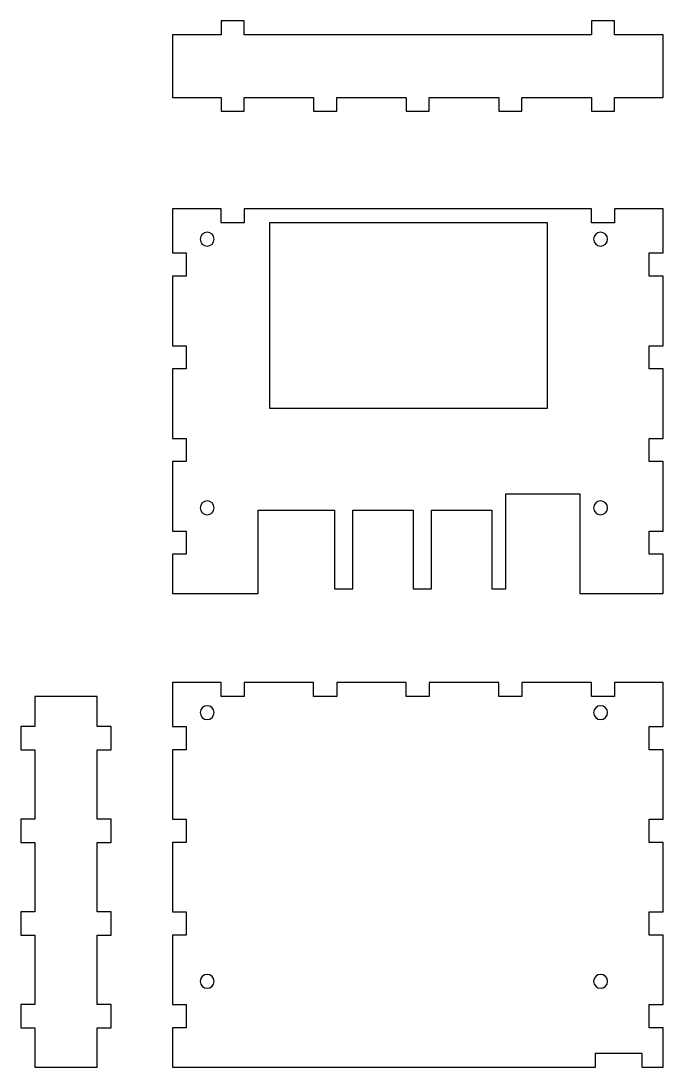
# Model space of a CAD drawing. Header units: centimetres. Extents: x -27.4 to 28.2, y -14.4 to 14.5.
# Drawn here: x -27.41 to -13.53, y -8.9 to 13.68 of the extents above; entities that cross this region are included whole.
import ezdxf

# ---------------------------------------------------------------- set-up
doc = ezdxf.new("R2010")
doc.units = ezdxf.units.CM
doc.header["$MEASUREMENT"] = 0
doc.layers.add('layer 1', color=7, linetype='Continuous')

msp = doc.modelspace()

# ---------------------------------------------------------------- linework, layer by layer
at = {"layer": 'layer 1', "color": 9}
for points, knots in [([(-24.13464, 13.37637), (-24.13464, 13.37637), (-23.08464, 13.37637), (-23.08464, 13.37637), (-23.08464, 13.37637), (-23.08464, 13.37637), (-23.08464, 13.67637), (-23.08464, 13.67637), (-23.08464, 13.67637), (-23.08464, 13.67637), (-22.58464, 13.67637), (-22.58464, 13.67637), (-22.58464, 13.67637), (-22.58464, 13.67637), (-22.58464, 13.37637), (-22.58464, 13.37637), (-22.58464, 13.37637), (-22.58464, 13.37637), (-15.08464, 13.37637), (-15.08464, 13.37637), (-15.08464, 13.37637), (-15.08464, 13.37637), (-15.08464, 13.67637), (-15.08464, 13.67637), (-15.08464, 13.67637), (-15.08464, 13.67637), (-14.58464, 13.67637), (-14.58464, 13.67637), (-14.58464, 13.67637), (-14.58464, 13.67637), (-14.58464, 13.37637), (-14.58464, 13.37637), (-14.58464, 13.37637), (-14.58464, 13.37637), (-13.53464, 13.37637), (-13.53464, 13.37637), (-13.53464, 13.37637), (-13.53464, 13.37637), (-13.53464, 12.02637), (-13.53464, 12.02637), (-13.53464, 12.02637), (-13.53464, 12.02637), (-14.58464, 12.02637), (-14.58464, 12.02637), (-14.58464, 12.02637), (-14.58464, 12.02637), (-14.58464, 11.72637), (-14.58464, 11.72637), (-14.58464, 11.72637), (-14.58464, 11.72637), (-15.08464, 11.72637), (-15.08464, 11.72637), (-15.08464, 11.72637), (-15.08464, 11.72637), (-15.08464, 12.02637), (-15.08464, 12.02637), (-15.08464, 12.02637), (-15.08464, 12.02637), (-16.58464, 12.02637), (-16.58464, 12.02637), (-16.58464, 12.02637), (-16.58464, 12.02637), (-16.58464, 11.72637), (-16.58464, 11.72637), (-16.58464, 11.72637), (-16.58464, 11.72637), (-17.08464, 11.72637), (-17.08464, 11.72637), (-17.08464, 11.72637), (-17.08464, 11.72637), (-17.08464, 12.02637), (-17.08464, 12.02637), (-17.08464, 12.02637), (-17.08464, 12.02637), (-18.58464, 12.02637), (-18.58464, 12.02637), (-18.58464, 12.02637), (-18.58464, 12.02637), (-18.58464, 11.72637), (-18.58464, 11.72637), (-18.58464, 11.72637), (-18.58464, 11.72637), (-19.08464, 11.72637), (-19.08464, 11.72637), (-19.08464, 11.72637), (-19.08464, 11.72637), (-19.08464, 12.02637), (-19.08464, 12.02637), (-19.08464, 12.02637), (-19.08464, 12.02637), (-20.58464, 12.02637), (-20.58464, 12.02637), (-20.58464, 12.02637), (-20.58464, 12.02637), (-20.58464, 11.72637), (-20.58464, 11.72637), (-20.58464, 11.72637), (-20.58464, 11.72637), (-21.08464, 11.72637), (-21.08464, 11.72637), (-21.08464, 11.72637), (-21.08464, 11.72637), (-21.08464, 12.02637), (-21.08464, 12.02637), (-21.08464, 12.02637), (-21.08464, 12.02637), (-22.58464, 12.02637), (-22.58464, 12.02637), (-22.58464, 12.02637), (-22.58464, 12.02637), (-22.58464, 11.72637), (-22.58464, 11.72637), (-22.58464, 11.72637), (-22.58464, 11.72637), (-23.08464, 11.72637), (-23.08464, 11.72637), (-23.08464, 11.72637), (-23.08464, 11.72637), (-23.08464, 12.02637), (-23.08464, 12.02637), (-23.08464, 12.02637), (-23.08464, 12.02637), (-24.13464, 12.02637), (-24.13464, 12.02637), (-24.13464, 12.02637), (-24.13464, 12.02637), (-24.13464, 13.37637), (-24.13464, 13.37637)], [0, 0, 0, 0, 0.03030303, 0.03030303, 0.03030303, 0.03030303, 0.06060606, 0.06060606, 0.06060606, 0.06060606, 0.09090909, 0.09090909, 0.09090909, 0.09090909, 0.12121212, 0.12121212, 0.12121212, 0.12121212, 0.15151515, 0.15151515, 0.15151515, 0.15151515, 0.18181818, 0.18181818, 0.18181818, 0.18181818, 0.21212121, 0.21212121, 0.21212121, 0.21212121, 0.24242424, 0.24242424, 0.24242424, 0.24242424, 0.27272727, 0.27272727, 0.27272727, 0.27272727, 0.3030303, 0.3030303, 0.3030303, 0.3030303, 0.33333333, 0.33333333, 0.33333333, 0.33333333, 0.36363636, 0.36363636, 0.36363636, 0.36363636, 0.39393939, 0.39393939, 0.39393939, 0.39393939, 0.42424242, 0.42424242, 0.42424242, 0.42424242, 0.45454545, 0.45454545, 0.45454545, 0.45454545, 0.48484848, 0.48484848, 0.48484848, 0.48484848, 0.51515152, 0.51515152, 0.51515152, 0.51515152, 0.54545455, 0.54545455, 0.54545455, 0.54545455, 0.57575758, 0.57575758, 0.57575758, 0.57575758, 0.60606061, 0.60606061, 0.60606061, 0.60606061, 0.63636364, 0.63636364, 0.63636364, 0.63636364, 0.66666667, 0.66666667, 0.66666667, 0.66666667, 0.6969697, 0.6969697, 0.6969697, 0.6969697, 0.72727273, 0.72727273, 0.72727273, 0.72727273, 0.75757576, 0.75757576, 0.75757576, 0.75757576, 0.78787879, 0.78787879, 0.78787879, 0.78787879, 0.81818182, 0.81818182, 0.81818182, 0.81818182, 0.84848485, 0.84848485, 0.84848485, 0.84848485, 0.87878788, 0.87878788, 0.87878788, 0.87878788, 0.90909091, 0.90909091, 0.90909091, 0.90909091, 0.93939394, 0.93939394, 0.93939394, 0.93939394, 1, 1, 1, 1]), ([(-24.13464, 9.61766), (-24.13464, 9.61766), (-23.08464, 9.61766), (-23.08464, 9.61766), (-23.08464, 9.61766), (-23.08464, 9.61766), (-23.08464, 9.31766), (-23.08464, 9.31766), (-23.08464, 9.31766), (-23.08464, 9.31766), (-22.58464, 9.31766), (-22.58464, 9.31766), (-22.58464, 9.31766), (-22.58464, 9.31766), (-22.58464, 9.61766), (-22.58464, 9.61766), (-22.58464, 9.61766), (-22.58464, 9.61766), (-15.08464, 9.61766), (-15.08464, 9.61766), (-15.08464, 9.61766), (-15.08464, 9.61766), (-15.08464, 9.31766), (-15.08464, 9.31766), (-15.08464, 9.31766), (-15.08464, 9.31766), (-14.58464, 9.31766), (-14.58464, 9.31766), (-14.58464, 9.31766), (-14.58464, 9.31766), (-14.58464, 9.61766), (-14.58464, 9.61766), (-14.58464, 9.61766), (-14.58464, 9.61766), (-13.53464, 9.61766), (-13.53464, 9.61766), (-13.53464, 9.61766), (-13.53464, 9.61766), (-13.53464, 8.66766), (-13.53464, 8.66766), (-13.53464, 8.66766), (-13.53464, 8.66766), (-13.83464, 8.66766), (-13.83464, 8.66766), (-13.83464, 8.66766), (-13.83464, 8.66766), (-13.83464, 8.16766), (-13.83464, 8.16766), (-13.83464, 8.16766), (-13.83464, 8.16766), (-13.53464, 8.16766), (-13.53464, 8.16766), (-13.53464, 8.16766), (-13.53464, 8.16766), (-13.53464, 6.66766), (-13.53464, 6.66766), (-13.53464, 6.66766), (-13.53464, 6.66766), (-13.83464, 6.66766), (-13.83464, 6.66766), (-13.83464, 6.66766), (-13.83464, 6.66766), (-13.83464, 6.16766), (-13.83464, 6.16766), (-13.83464, 6.16766), (-13.83464, 6.16766), (-13.53464, 6.16766), (-13.53464, 6.16766), (-13.53464, 6.16766), (-13.53464, 6.16766), (-13.53464, 4.66766), (-13.53464, 4.66766), (-13.53464, 4.66766), (-13.53464, 4.66766), (-13.83464, 4.66766), (-13.83464, 4.66766), (-13.83464, 4.66766), (-13.83464, 4.66766), (-13.83464, 4.16766), (-13.83464, 4.16766), (-13.83464, 4.16766), (-13.83464, 4.16766), (-13.53464, 4.16766), (-13.53464, 4.16766), (-13.53464, 4.16766), (-13.53464, 4.16766), (-13.53464, 2.66766), (-13.53464, 2.66766), (-13.53464, 2.66766), (-13.53464, 2.66766), (-13.83464, 2.66766), (-13.83464, 2.66766), (-13.83464, 2.66766), (-13.83464, 2.66766), (-13.83464, 2.16766), (-13.83464, 2.16766), (-13.83464, 2.16766), (-13.83464, 2.16766), (-13.53464, 2.16766), (-13.53464, 2.16766), (-13.53464, 2.16766), (-13.53464, 2.16766), (-13.53464, 1.31766), (-13.53464, 1.31766), (-13.53464, 1.31766), (-13.53464, 1.31766), (-15.33466, 1.31766), (-15.33466, 1.31766), (-15.33466, 1.31766), (-15.33466, 1.31766), (-15.33466, 3.46766), (-15.33466, 3.46766), (-15.33466, 3.46766), (-15.36876, 3.46766), (-16.64133, 3.46766), (-16.93466, 3.46766), (-16.93466, 3.46766), (-16.93466, 3.46766), (-16.93466, 1.41766), (-16.93466, 1.41766), (-16.93466, 1.41766), (-16.93466, 1.41766), (-17.23466, 1.41766), (-17.23466, 1.41766), (-17.23466, 1.41766), (-17.23466, 1.41766), (-17.23466, 3.11766), (-17.23466, 3.11766), (-17.23466, 3.11766), (-17.23466, 3.11766), (-18.53466, 3.11766), (-18.53466, 3.11766), (-18.53466, 3.11766), (-18.53466, 3.11766), (-18.53466, 1.41766), (-18.53466, 1.41766), (-18.53466, 1.41766), (-18.53466, 1.41766), (-18.93467, 1.41766), (-18.93467, 1.41766), (-18.93467, 1.41766), (-18.93467, 1.41766), (-18.93467, 3.11766), (-18.93467, 3.11766), (-18.93467, 3.11766), (-18.93467, 3.11766), (-20.23467, 3.11766), (-20.23467, 3.11766), (-20.23467, 3.11766), (-20.23467, 3.11766), (-20.23467, 1.41766), (-20.23467, 1.41766), (-20.23467, 1.41766), (-20.23467, 1.41766), (-20.63466, 1.41766), (-20.63466, 1.41766), (-20.63466, 1.41766), (-20.63466, 1.41766), (-20.63466, 3.11766), (-20.63466, 3.11766), (-20.63466, 3.11766), (-20.63466, 3.11766), (-22.28466, 3.11766), (-22.28466, 3.11766), (-22.28466, 3.11766), (-22.28466, 3.11766), (-22.28466, 1.31766), (-22.28466, 1.31766), (-22.28466, 1.31766), (-22.28466, 1.31766), (-24.13464, 1.31766), (-24.13464, 1.31766), (-24.13464, 1.31766), (-24.13464, 1.31766), (-24.13464, 2.16766), (-24.13464, 2.16766), (-24.13464, 2.16766), (-24.13464, 2.16766), (-23.83464, 2.16766), (-23.83464, 2.16766), (-23.83464, 2.16766), (-23.83464, 2.16766), (-23.83464, 2.66766), (-23.83464, 2.66766), (-23.83464, 2.66766), (-23.83464, 2.66766), (-24.13464, 2.66766), (-24.13464, 2.66766), (-24.13464, 2.66766), (-24.13464, 2.66766), (-24.13464, 4.16766), (-24.13464, 4.16766), (-24.13464, 4.16766), (-24.13464, 4.16766), (-23.83464, 4.16766), (-23.83464, 4.16766), (-23.83464, 4.16766), (-23.83464, 4.16766), (-23.83464, 4.66766), (-23.83464, 4.66766), (-23.83464, 4.66766), (-23.83464, 4.66766), (-24.13464, 4.66766), (-24.13464, 4.66766), (-24.13464, 4.66766), (-24.13464, 4.66766), (-24.13464, 6.16766), (-24.13464, 6.16766), (-24.13464, 6.16766), (-24.13464, 6.16766), (-23.83464, 6.16766), (-23.83464, 6.16766), (-23.83464, 6.16766), (-23.83464, 6.16766), (-23.83464, 6.66766), (-23.83464, 6.66766), (-23.83464, 6.66766), (-23.83464, 6.66766), (-24.13464, 6.66766), (-24.13464, 6.66766), (-24.13464, 6.66766), (-24.13464, 6.66766), (-24.13464, 8.16766), (-24.13464, 8.16766), (-24.13464, 8.16766), (-24.13464, 8.16766), (-23.83464, 8.16766), (-23.83464, 8.16766), (-23.83464, 8.16766), (-23.83464, 8.16766), (-23.83464, 8.66766), (-23.83464, 8.66766), (-23.83464, 8.66766), (-23.83464, 8.66766), (-24.13464, 8.66766), (-24.13464, 8.66766), (-24.13464, 8.66766), (-24.13464, 8.66766), (-24.13464, 9.61766), (-24.13464, 9.61766)], [0, 0, 0, 0, 0.01639344, 0.01639344, 0.01639344, 0.01639344, 0.03278689, 0.03278689, 0.03278689, 0.03278689, 0.04918033, 0.04918033, 0.04918033, 0.04918033, 0.06557377, 0.06557377, 0.06557377, 0.06557377, 0.08196721, 0.08196721, 0.08196721, 0.08196721, 0.09836066, 0.09836066, 0.09836066, 0.09836066, 0.1147541, 0.1147541, 0.1147541, 0.1147541, 0.13114754, 0.13114754, 0.13114754, 0.13114754, 0.14754098, 0.14754098, 0.14754098, 0.14754098, 0.16393443, 0.16393443, 0.16393443, 0.16393443, 0.18032787, 0.18032787, 0.18032787, 0.18032787, 0.19672131, 0.19672131, 0.19672131, 0.19672131, 0.21311475, 0.21311475, 0.21311475, 0.21311475, 0.2295082, 0.2295082, 0.2295082, 0.2295082, 0.24590164, 0.24590164, 0.24590164, 0.24590164, 0.26229508, 0.26229508, 0.26229508, 0.26229508, 0.27868852, 0.27868852, 0.27868852, 0.27868852, 0.29508197, 0.29508197, 0.29508197, 0.29508197, 0.31147541, 0.31147541, 0.31147541, 0.31147541, 0.32786885, 0.32786885, 0.32786885, 0.32786885, 0.3442623, 0.3442623, 0.3442623, 0.3442623, 0.36065574, 0.36065574, 0.36065574, 0.36065574, 0.37704918, 0.37704918, 0.37704918, 0.37704918, 0.39344262, 0.39344262, 0.39344262, 0.39344262, 0.40983607, 0.40983607, 0.40983607, 0.40983607, 0.42622951, 0.42622951, 0.42622951, 0.42622951, 0.44262295, 0.44262295, 0.44262295, 0.44262295, 0.45901639, 0.45901639, 0.45901639, 0.45901639, 0.47540984, 0.47540984, 0.47540984, 0.47540984, 0.49180328, 0.49180328, 0.49180328, 0.49180328, 0.50819672, 0.50819672, 0.50819672, 0.50819672, 0.52459016, 0.52459016, 0.52459016, 0.52459016, 0.54098361, 0.54098361, 0.54098361, 0.54098361, 0.55737705, 0.55737705, 0.55737705, 0.55737705, 0.57377049, 0.57377049, 0.57377049, 0.57377049, 0.59016393, 0.59016393, 0.59016393, 0.59016393, 0.60655738, 0.60655738, 0.60655738, 0.60655738, 0.62295082, 0.62295082, 0.62295082, 0.62295082, 0.63934426, 0.63934426, 0.63934426, 0.63934426, 0.6557377, 0.6557377, 0.6557377, 0.6557377, 0.67213115, 0.67213115, 0.67213115, 0.67213115, 0.68852459, 0.68852459, 0.68852459, 0.68852459, 0.70491803, 0.70491803, 0.70491803, 0.70491803, 0.72131148, 0.72131148, 0.72131148, 0.72131148, 0.73770492, 0.73770492, 0.73770492, 0.73770492, 0.75409836, 0.75409836, 0.75409836, 0.75409836, 0.7704918, 0.7704918, 0.7704918, 0.7704918, 0.78688525, 0.78688525, 0.78688525, 0.78688525, 0.80327869, 0.80327869, 0.80327869, 0.80327869, 0.81967213, 0.81967213, 0.81967213, 0.81967213, 0.83606557, 0.83606557, 0.83606557, 0.83606557, 0.85245902, 0.85245902, 0.85245902, 0.85245902, 0.86885246, 0.86885246, 0.86885246, 0.86885246, 0.8852459, 0.8852459, 0.8852459, 0.8852459, 0.90163934, 0.90163934, 0.90163934, 0.90163934, 0.91803279, 0.91803279, 0.91803279, 0.91803279, 0.93442623, 0.93442623, 0.93442623, 0.93442623, 0.95081967, 0.95081967, 0.95081967, 0.95081967, 0.96721311, 0.96721311, 0.96721311, 0.96721311, 1, 1, 1, 1]), ([(-22.03464, 9.31766), (-22.03464, 9.31766), (-16.03464, 9.31766), (-16.03464, 9.31766), (-16.03464, 9.31766), (-16.03464, 9.31766), (-16.03464, 5.31766), (-16.03464, 5.31766), (-16.03464, 5.31766), (-16.03464, 5.31766), (-22.03464, 5.31766), (-22.03464, 5.31766), (-22.03464, 5.31766), (-22.03464, 5.31766), (-22.03464, 9.31766), (-22.03464, 9.31766)], [0, 0, 0, 0, 0.2, 0.2, 0.2, 0.2, 0.4, 0.4, 0.4, 0.4, 0.6, 0.6, 0.6, 0.6, 1, 1, 1, 1]), ([(-23.38464, 9.11766), (-23.3018, 9.11766), (-23.23464, 9.0505), (-23.23464, 8.96766), (-23.23464, 8.96766), (-23.23464, 8.88482), (-23.3018, 8.81766), (-23.38464, 8.81766), (-23.38464, 8.81766), (-23.46748, 8.81766), (-23.53464, 8.88482), (-23.53464, 8.96766), (-23.53464, 8.96766), (-23.53464, 9.0505), (-23.46748, 9.11766), (-23.38464, 9.11766)], [0, 0, 0, 0, 0.2, 0.2, 0.2, 0.2, 0.4, 0.4, 0.4, 0.4, 0.6, 0.6, 0.6, 0.6, 1, 1, 1, 1]), ([(-14.88464, 9.11766), (-14.8018, 9.11766), (-14.73464, 9.0505), (-14.73464, 8.96766), (-14.73464, 8.96766), (-14.73464, 8.88482), (-14.8018, 8.81766), (-14.88464, 8.81766), (-14.88464, 8.81766), (-14.96748, 8.81766), (-15.03464, 8.88482), (-15.03464, 8.96766), (-15.03464, 8.96766), (-15.03464, 9.0505), (-14.96748, 9.11766), (-14.88464, 9.11766)], [0, 0, 0, 0, 0.2, 0.2, 0.2, 0.2, 0.4, 0.4, 0.4, 0.4, 0.6, 0.6, 0.6, 0.6, 1, 1, 1, 1]), ([(-23.38464, 3.31766), (-23.3018, 3.31766), (-23.23464, 3.2505), (-23.23464, 3.16766), (-23.23464, 3.16766), (-23.23464, 3.08482), (-23.3018, 3.01766), (-23.38464, 3.01766), (-23.38464, 3.01766), (-23.46748, 3.01766), (-23.53464, 3.08482), (-23.53464, 3.16766), (-23.53464, 3.16766), (-23.53464, 3.2505), (-23.46748, 3.31766), (-23.38464, 3.31766)], [0, 0, 0, 0, 0.2, 0.2, 0.2, 0.2, 0.4, 0.4, 0.4, 0.4, 0.6, 0.6, 0.6, 0.6, 1, 1, 1, 1]), ([(-14.88464, 3.31766), (-14.8018, 3.31766), (-14.73464, 3.2505), (-14.73464, 3.16766), (-14.73464, 3.16766), (-14.73464, 3.08482), (-14.8018, 3.01766), (-14.88464, 3.01766), (-14.88464, 3.01766), (-14.96748, 3.01766), (-15.03464, 3.08482), (-15.03464, 3.16766), (-15.03464, 3.16766), (-15.03464, 3.2505), (-14.96748, 3.31766), (-14.88464, 3.31766)], [0, 0, 0, 0, 0.2, 0.2, 0.2, 0.2, 0.4, 0.4, 0.4, 0.4, 0.6, 0.6, 0.6, 0.6, 1, 1, 1, 1]), ([(-24.13464, -0.60187), (-24.13464, -0.60187), (-23.08464, -0.60187), (-23.08464, -0.60187), (-23.08464, -0.60187), (-23.08464, -0.60187), (-23.08464, -0.90187), (-23.08464, -0.90187), (-23.08464, -0.90187), (-23.08464, -0.90187), (-22.58464, -0.90187), (-22.58464, -0.90187), (-22.58464, -0.90187), (-22.58464, -0.90187), (-22.58464, -0.60187), (-22.58464, -0.60187), (-22.58464, -0.60187), (-22.58464, -0.60187), (-21.08464, -0.60187), (-21.08464, -0.60187), (-21.08464, -0.60187), (-21.08464, -0.60187), (-21.08464, -0.90187), (-21.08464, -0.90187), (-21.08464, -0.90187), (-21.08464, -0.90187), (-20.58464, -0.90187), (-20.58464, -0.90187), (-20.58464, -0.90187), (-20.58464, -0.90187), (-20.58464, -0.60187), (-20.58464, -0.60187), (-20.58464, -0.60187), (-20.58464, -0.60187), (-19.08464, -0.60187), (-19.08464, -0.60187), (-19.08464, -0.60187), (-19.08464, -0.60187), (-19.08464, -0.90187), (-19.08464, -0.90187), (-19.08464, -0.90187), (-19.08464, -0.90187), (-18.58464, -0.90187), (-18.58464, -0.90187), (-18.58464, -0.90187), (-18.58464, -0.90187), (-18.58464, -0.60187), (-18.58464, -0.60187), (-18.58464, -0.60187), (-18.58464, -0.60187), (-17.08464, -0.60187), (-17.08464, -0.60187), (-17.08464, -0.60187), (-17.08464, -0.60187), (-17.08464, -0.90187), (-17.08464, -0.90187), (-17.08464, -0.90187), (-17.08464, -0.90187), (-16.58464, -0.90187), (-16.58464, -0.90187), (-16.58464, -0.90187), (-16.58464, -0.90187), (-16.58464, -0.60187), (-16.58464, -0.60187), (-16.58464, -0.60187), (-16.58464, -0.60187), (-15.08464, -0.60187), (-15.08464, -0.60187), (-15.08464, -0.60187), (-15.08464, -0.60187), (-15.08464, -0.90187), (-15.08464, -0.90187), (-15.08464, -0.90187), (-15.08464, -0.90187), (-14.58464, -0.90187), (-14.58464, -0.90187), (-14.58464, -0.90187), (-14.58464, -0.90187), (-14.58464, -0.60187), (-14.58464, -0.60187), (-14.58464, -0.60187), (-14.58464, -0.60187), (-13.53464, -0.60187), (-13.53464, -0.60187), (-13.53464, -0.60187), (-13.53464, -0.60187), (-13.53464, -1.55187), (-13.53464, -1.55187), (-13.53464, -1.55187), (-13.53464, -1.55187), (-13.83464, -1.55187), (-13.83464, -1.55187), (-13.83464, -1.55187), (-13.83464, -1.55187), (-13.83464, -2.05187), (-13.83464, -2.05187), (-13.83464, -2.05187), (-13.83464, -2.05187), (-13.53464, -2.05187), (-13.53464, -2.05187), (-13.53464, -2.05187), (-13.53464, -2.05187), (-13.53464, -3.55187), (-13.53464, -3.55187), (-13.53464, -3.55187), (-13.53464, -3.55187), (-13.83464, -3.55187), (-13.83464, -3.55187), (-13.83464, -3.55187), (-13.83464, -3.55187), (-13.83464, -4.05187), (-13.83464, -4.05187), (-13.83464, -4.05187), (-13.83464, -4.05187), (-13.53464, -4.05187), (-13.53464, -4.05187), (-13.53464, -4.05187), (-13.53464, -4.05187), (-13.53464, -5.55187), (-13.53464, -5.55187), (-13.53464, -5.55187), (-13.53464, -5.55187), (-13.83464, -5.55187), (-13.83464, -5.55187), (-13.83464, -5.55187), (-13.83464, -5.55187), (-13.83464, -6.05187), (-13.83464, -6.05187), (-13.83464, -6.05187), (-13.83464, -6.05187), (-13.53464, -6.05187), (-13.53464, -6.05187), (-13.53464, -6.05187), (-13.53464, -6.05187), (-13.53464, -7.55187), (-13.53464, -7.55187), (-13.53464, -7.55187), (-13.53464, -7.55187), (-13.83464, -7.55187), (-13.83464, -7.55187), (-13.83464, -7.55187), (-13.83464, -7.55187), (-13.83464, -8.05187), (-13.83464, -8.05187), (-13.83464, -8.05187), (-13.83464, -8.05187), (-13.53464, -8.05187), (-13.53464, -8.05187), (-13.53464, -8.05187), (-13.53464, -8.05187), (-13.53464, -8.90187), (-13.53464, -8.90187), (-13.53464, -8.90187), (-13.53464, -8.90187), (-13.99159, -8.90187), (-13.99159, -8.90187), (-13.99159, -8.90187), (-13.99159, -8.90187), (-13.99159, -8.60187), (-13.99159, -8.60187), (-13.99159, -8.60187), (-13.99159, -8.60187), (-14.99159, -8.60187), (-14.99159, -8.60187), (-14.99159, -8.60187), (-14.99159, -8.60187), (-14.99159, -8.90187), (-14.99159, -8.90187), (-14.99159, -8.90187), (-14.99159, -8.90187), (-24.13464, -8.90187), (-24.13464, -8.90187), (-24.13464, -8.90187), (-24.13464, -8.90187), (-24.13464, -8.05187), (-24.13464, -8.05187), (-24.13464, -8.05187), (-24.13464, -8.05187), (-23.83464, -8.05187), (-23.83464, -8.05187), (-23.83464, -8.05187), (-23.83464, -8.05187), (-23.83464, -7.55187), (-23.83464, -7.55187), (-23.83464, -7.55187), (-23.83464, -7.55187), (-24.13464, -7.55187), (-24.13464, -7.55187), (-24.13464, -7.55187), (-24.13464, -7.55187), (-24.13464, -6.05187), (-24.13464, -6.05187), (-24.13464, -6.05187), (-24.13464, -6.05187), (-23.83464, -6.05187), (-23.83464, -6.05187), (-23.83464, -6.05187), (-23.83464, -6.05187), (-23.83464, -5.55187), (-23.83464, -5.55187), (-23.83464, -5.55187), (-23.83464, -5.55187), (-24.13464, -5.55187), (-24.13464, -5.55187), (-24.13464, -5.55187), (-24.13464, -5.55187), (-24.13464, -4.05187), (-24.13464, -4.05187), (-24.13464, -4.05187), (-24.13464, -4.05187), (-23.83464, -4.05187), (-23.83464, -4.05187), (-23.83464, -4.05187), (-23.83464, -4.05187), (-23.83464, -3.55187), (-23.83464, -3.55187), (-23.83464, -3.55187), (-23.83464, -3.55187), (-24.13464, -3.55187), (-24.13464, -3.55187), (-24.13464, -3.55187), (-24.13464, -3.55187), (-24.13464, -2.05187), (-24.13464, -2.05187), (-24.13464, -2.05187), (-24.13464, -2.05187), (-23.83464, -2.05187), (-23.83464, -2.05187), (-23.83464, -2.05187), (-23.83464, -2.05187), (-23.83464, -1.55187), (-23.83464, -1.55187), (-23.83464, -1.55187), (-23.83464, -1.55187), (-24.13464, -1.55187), (-24.13464, -1.55187), (-24.13464, -1.55187), (-24.13464, -1.55187), (-24.13464, -0.60187), (-24.13464, -0.60187)], [0, 0, 0, 0, 0.01639344, 0.01639344, 0.01639344, 0.01639344, 0.03278689, 0.03278689, 0.03278689, 0.03278689, 0.04918033, 0.04918033, 0.04918033, 0.04918033, 0.06557377, 0.06557377, 0.06557377, 0.06557377, 0.08196721, 0.08196721, 0.08196721, 0.08196721, 0.09836066, 0.09836066, 0.09836066, 0.09836066, 0.1147541, 0.1147541, 0.1147541, 0.1147541, 0.13114754, 0.13114754, 0.13114754, 0.13114754, 0.14754098, 0.14754098, 0.14754098, 0.14754098, 0.16393443, 0.16393443, 0.16393443, 0.16393443, 0.18032787, 0.18032787, 0.18032787, 0.18032787, 0.19672131, 0.19672131, 0.19672131, 0.19672131, 0.21311475, 0.21311475, 0.21311475, 0.21311475, 0.2295082, 0.2295082, 0.2295082, 0.2295082, 0.24590164, 0.24590164, 0.24590164, 0.24590164, 0.26229508, 0.26229508, 0.26229508, 0.26229508, 0.27868852, 0.27868852, 0.27868852, 0.27868852, 0.29508197, 0.29508197, 0.29508197, 0.29508197, 0.31147541, 0.31147541, 0.31147541, 0.31147541, 0.32786885, 0.32786885, 0.32786885, 0.32786885, 0.3442623, 0.3442623, 0.3442623, 0.3442623, 0.36065574, 0.36065574, 0.36065574, 0.36065574, 0.37704918, 0.37704918, 0.37704918, 0.37704918, 0.39344262, 0.39344262, 0.39344262, 0.39344262, 0.40983607, 0.40983607, 0.40983607, 0.40983607, 0.42622951, 0.42622951, 0.42622951, 0.42622951, 0.44262295, 0.44262295, 0.44262295, 0.44262295, 0.45901639, 0.45901639, 0.45901639, 0.45901639, 0.47540984, 0.47540984, 0.47540984, 0.47540984, 0.49180328, 0.49180328, 0.49180328, 0.49180328, 0.50819672, 0.50819672, 0.50819672, 0.50819672, 0.52459016, 0.52459016, 0.52459016, 0.52459016, 0.54098361, 0.54098361, 0.54098361, 0.54098361, 0.55737705, 0.55737705, 0.55737705, 0.55737705, 0.57377049, 0.57377049, 0.57377049, 0.57377049, 0.59016393, 0.59016393, 0.59016393, 0.59016393, 0.60655738, 0.60655738, 0.60655738, 0.60655738, 0.62295082, 0.62295082, 0.62295082, 0.62295082, 0.63934426, 0.63934426, 0.63934426, 0.63934426, 0.6557377, 0.6557377, 0.6557377, 0.6557377, 0.67213115, 0.67213115, 0.67213115, 0.67213115, 0.68852459, 0.68852459, 0.68852459, 0.68852459, 0.70491803, 0.70491803, 0.70491803, 0.70491803, 0.72131148, 0.72131148, 0.72131148, 0.72131148, 0.73770492, 0.73770492, 0.73770492, 0.73770492, 0.75409836, 0.75409836, 0.75409836, 0.75409836, 0.7704918, 0.7704918, 0.7704918, 0.7704918, 0.78688525, 0.78688525, 0.78688525, 0.78688525, 0.80327869, 0.80327869, 0.80327869, 0.80327869, 0.81967213, 0.81967213, 0.81967213, 0.81967213, 0.83606557, 0.83606557, 0.83606557, 0.83606557, 0.85245902, 0.85245902, 0.85245902, 0.85245902, 0.86885246, 0.86885246, 0.86885246, 0.86885246, 0.8852459, 0.8852459, 0.8852459, 0.8852459, 0.90163934, 0.90163934, 0.90163934, 0.90163934, 0.91803279, 0.91803279, 0.91803279, 0.91803279, 0.93442623, 0.93442623, 0.93442623, 0.93442623, 0.95081967, 0.95081967, 0.95081967, 0.95081967, 0.96721311, 0.96721311, 0.96721311, 0.96721311, 1, 1, 1, 1]), ([(-25.45747, -7.55187), (-25.45747, -7.55187), (-25.45747, -8.05187), (-25.45747, -8.05187), (-25.45747, -8.05187), (-25.45747, -8.05187), (-25.75747, -8.05187), (-25.75747, -8.05187), (-25.75747, -8.05187), (-25.75747, -8.05187), (-25.75747, -8.90187), (-25.75747, -8.90187), (-25.75747, -8.90187), (-25.75747, -8.90187), (-27.10747, -8.90187), (-27.10747, -8.90187), (-27.10747, -8.90187), (-27.10747, -8.90187), (-27.10747, -8.05187), (-27.10747, -8.05187), (-27.10747, -8.05187), (-27.10747, -8.05187), (-27.40747, -8.05187), (-27.40747, -8.05187), (-27.40747, -8.05187), (-27.40747, -8.05187), (-27.40747, -7.55187), (-27.40747, -7.55187), (-27.40747, -7.55187), (-27.40747, -7.55187), (-27.10747, -7.55187), (-27.10747, -7.55187), (-27.10747, -7.55187), (-27.10747, -7.55187), (-27.10747, -6.05187), (-27.10747, -6.05187), (-27.10747, -6.05187), (-27.10747, -6.05187), (-27.40747, -6.05187), (-27.40747, -6.05187), (-27.40747, -6.05187), (-27.40747, -6.05187), (-27.40747, -5.55187), (-27.40747, -5.55187), (-27.40747, -5.55187), (-27.40747, -5.55187), (-27.10747, -5.55187), (-27.10747, -5.55187), (-27.10747, -5.55187), (-27.10747, -5.55187), (-27.10747, -4.05187), (-27.10747, -4.05187), (-27.10747, -4.05187), (-27.10747, -4.05187), (-27.40747, -4.05187), (-27.40747, -4.05187), (-27.40747, -4.05187), (-27.40747, -4.05187), (-27.40747, -3.55187), (-27.40747, -3.55187), (-27.40747, -3.55187), (-27.40747, -3.55187), (-27.10747, -3.55187), (-27.10747, -3.55187), (-27.10747, -3.55187), (-27.10747, -3.55187), (-27.10747, -2.05187), (-27.10747, -2.05187), (-27.10747, -2.05187), (-27.10747, -2.05187), (-27.40747, -2.05187), (-27.40747, -2.05187), (-27.40747, -2.05187), (-27.40747, -2.05187), (-27.40747, -1.55187), (-27.40747, -1.55187), (-27.40747, -1.55187), (-27.40747, -1.55187), (-27.10747, -1.55187), (-27.10747, -1.55187), (-27.10747, -1.55187), (-27.10747, -1.55187), (-27.10747, -0.90187), (-27.10747, -0.90187), (-27.10747, -0.90187), (-27.10747, -0.90187), (-25.75747, -0.90187), (-25.75747, -0.90187), (-25.75747, -0.90187), (-25.75747, -0.90187), (-25.75747, -1.55187), (-25.75747, -1.55187), (-25.75747, -1.55187), (-25.75747, -1.55187), (-25.45747, -1.55187), (-25.45747, -1.55187), (-25.45747, -1.55187), (-25.45747, -1.55187), (-25.45747, -2.05187), (-25.45747, -2.05187), (-25.45747, -2.05187), (-25.45747, -2.05187), (-25.75747, -2.05187), (-25.75747, -2.05187), (-25.75747, -2.05187), (-25.75747, -2.05187), (-25.75747, -3.55187), (-25.75747, -3.55187), (-25.75747, -3.55187), (-25.75747, -3.55187), (-25.45747, -3.55187), (-25.45747, -3.55187), (-25.45747, -3.55187), (-25.45747, -3.55187), (-25.45747, -4.05187), (-25.45747, -4.05187), (-25.45747, -4.05187), (-25.45747, -4.05187), (-25.75747, -4.05187), (-25.75747, -4.05187), (-25.75747, -4.05187), (-25.75747, -4.05187), (-25.75747, -5.55187), (-25.75747, -5.55187), (-25.75747, -5.55187), (-25.75747, -5.55187), (-25.45747, -5.55187), (-25.45747, -5.55187), (-25.45747, -5.55187), (-25.45747, -5.55187), (-25.45747, -6.05187), (-25.45747, -6.05187), (-25.45747, -6.05187), (-25.45747, -6.05187), (-25.75747, -6.05187), (-25.75747, -6.05187), (-25.75747, -6.05187), (-25.75747, -6.05187), (-25.75747, -7.55187), (-25.75747, -7.55187), (-25.75747, -7.55187), (-25.75747, -7.55187), (-25.45747, -7.55187), (-25.45747, -7.55187)], [0, 0, 0, 0, 0.02702703, 0.02702703, 0.02702703, 0.02702703, 0.05405405, 0.05405405, 0.05405405, 0.05405405, 0.08108108, 0.08108108, 0.08108108, 0.08108108, 0.10810811, 0.10810811, 0.10810811, 0.10810811, 0.13513514, 0.13513514, 0.13513514, 0.13513514, 0.16216216, 0.16216216, 0.16216216, 0.16216216, 0.18918919, 0.18918919, 0.18918919, 0.18918919, 0.21621622, 0.21621622, 0.21621622, 0.21621622, 0.24324324, 0.24324324, 0.24324324, 0.24324324, 0.27027027, 0.27027027, 0.27027027, 0.27027027, 0.2972973, 0.2972973, 0.2972973, 0.2972973, 0.32432432, 0.32432432, 0.32432432, 0.32432432, 0.35135135, 0.35135135, 0.35135135, 0.35135135, 0.37837838, 0.37837838, 0.37837838, 0.37837838, 0.40540541, 0.40540541, 0.40540541, 0.40540541, 0.43243243, 0.43243243, 0.43243243, 0.43243243, 0.45945946, 0.45945946, 0.45945946, 0.45945946, 0.48648649, 0.48648649, 0.48648649, 0.48648649, 0.51351351, 0.51351351, 0.51351351, 0.51351351, 0.54054054, 0.54054054, 0.54054054, 0.54054054, 0.56756757, 0.56756757, 0.56756757, 0.56756757, 0.59459459, 0.59459459, 0.59459459, 0.59459459, 0.62162162, 0.62162162, 0.62162162, 0.62162162, 0.64864865, 0.64864865, 0.64864865, 0.64864865, 0.67567568, 0.67567568, 0.67567568, 0.67567568, 0.7027027, 0.7027027, 0.7027027, 0.7027027, 0.72972973, 0.72972973, 0.72972973, 0.72972973, 0.75675676, 0.75675676, 0.75675676, 0.75675676, 0.78378378, 0.78378378, 0.78378378, 0.78378378, 0.81081081, 0.81081081, 0.81081081, 0.81081081, 0.83783784, 0.83783784, 0.83783784, 0.83783784, 0.86486486, 0.86486486, 0.86486486, 0.86486486, 0.89189189, 0.89189189, 0.89189189, 0.89189189, 0.91891892, 0.91891892, 0.91891892, 0.91891892, 0.94594595, 0.94594595, 0.94594595, 0.94594595, 1, 1, 1, 1]), ([(-23.38464, -1.10187), (-23.3018, -1.10187), (-23.23464, -1.16903), (-23.23464, -1.25187), (-23.23464, -1.25187), (-23.23464, -1.33471), (-23.3018, -1.40187), (-23.38464, -1.40187), (-23.38464, -1.40187), (-23.46748, -1.40187), (-23.53464, -1.33471), (-23.53464, -1.25187), (-23.53464, -1.25187), (-23.53464, -1.16903), (-23.46748, -1.10187), (-23.38464, -1.10187)], [0, 0, 0, 0, 0.2, 0.2, 0.2, 0.2, 0.4, 0.4, 0.4, 0.4, 0.6, 0.6, 0.6, 0.6, 1, 1, 1, 1]), ([(-14.88464, -1.10187), (-14.8018, -1.10187), (-14.73464, -1.16903), (-14.73464, -1.25187), (-14.73464, -1.25187), (-14.73464, -1.33471), (-14.8018, -1.40187), (-14.88464, -1.40187), (-14.88464, -1.40187), (-14.96748, -1.40187), (-15.03464, -1.33471), (-15.03464, -1.25187), (-15.03464, -1.25187), (-15.03464, -1.16903), (-14.96748, -1.10187), (-14.88464, -1.10187)], [0, 0, 0, 0, 0.2, 0.2, 0.2, 0.2, 0.4, 0.4, 0.4, 0.4, 0.6, 0.6, 0.6, 0.6, 1, 1, 1, 1]), ([(-23.38464, -6.90187), (-23.3018, -6.90187), (-23.23464, -6.96903), (-23.23464, -7.05187), (-23.23464, -7.05187), (-23.23464, -7.13471), (-23.3018, -7.20187), (-23.38464, -7.20187), (-23.38464, -7.20187), (-23.46748, -7.20187), (-23.53464, -7.13471), (-23.53464, -7.05187), (-23.53464, -7.05187), (-23.53464, -6.96903), (-23.46748, -6.90187), (-23.38464, -6.90187)], [0, 0, 0, 0, 0.2, 0.2, 0.2, 0.2, 0.4, 0.4, 0.4, 0.4, 0.6, 0.6, 0.6, 0.6, 1, 1, 1, 1]), ([(-14.88464, -6.90187), (-14.8018, -6.90187), (-14.73464, -6.96903), (-14.73464, -7.05187), (-14.73464, -7.05187), (-14.73464, -7.13471), (-14.8018, -7.20187), (-14.88464, -7.20187), (-14.88464, -7.20187), (-14.96748, -7.20187), (-15.03464, -7.13471), (-15.03464, -7.05187), (-15.03464, -7.05187), (-15.03464, -6.96903), (-14.96748, -6.90187), (-14.88464, -6.90187)], [0, 0, 0, 0, 0.2, 0.2, 0.2, 0.2, 0.4, 0.4, 0.4, 0.4, 0.6, 0.6, 0.6, 0.6, 1, 1, 1, 1])]:
    msp.add_open_spline(points, degree=3, knots=knots, dxfattribs=at)

doc.saveas('drawing.dxf')
